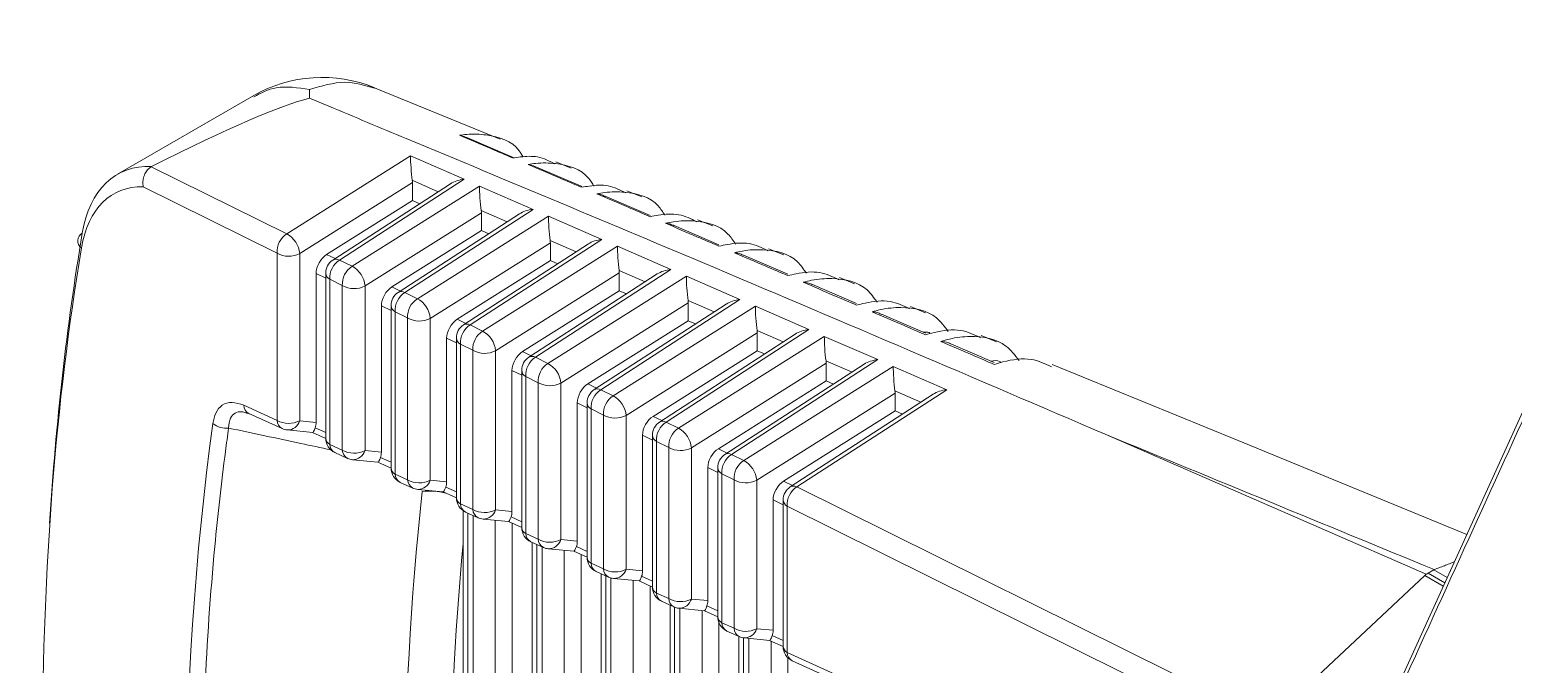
# Model space of a CAD drawing. Extents: x 2 to 136, y 1 to 99.
# Drawn here: x 96.479 to 97.422, y 84.99 to 85.393 of the extents above; entities that cross this region are included whole.
import ezdxf

# ---------------------------------------------------------------- set-up
doc = ezdxf.new("R2010")
doc.units = 0
doc.header["$MEASUREMENT"] = 0
doc.linetypes.add('SLD-Solid', pattern=[0])
doc.layers.add('OBJECT', color=7, linetype='CONTINUOUS')

msp = doc.modelspace()

# ---------------------------------------------------------------- linework, layer by layer
at = {"layer": 'OBJECT', "linetype": 'SLD-Solid', "lineweight": 15}
for p, q in [((96.77771, 85.32354), (96.69355, 85.35787)), ((96.62101, 85.35119), (96.53435, 85.30116)), ((96.78554, 85.31214), (96.75653, 85.32451)), ((96.64206, 85.26329), (96.72077, 85.3128)), ((96.72077, 85.3128), (96.75477, 85.29799)), ((96.64206, 85.26329), (96.55587, 85.30598)), ((96.82929, 85.29359), (96.80048, 85.30589)), ((96.82278, 85.30515), (96.81309, 85.3091)), ((96.5508, 85.29318), (96.63585, 85.25105)), ((96.72194, 85.29585), (96.6503, 85.25079)), ((96.74611, 85.29512), (96.67136, 85.2467)), ((96.75477, 85.29799), (96.67556, 85.24669)), ((96.68356, 85.24272), (96.76461, 85.2937)), ((96.73839, 85.29012), (96.72184, 85.29733)), ((96.72194, 85.28452), (96.72194, 85.29585)), ((96.76461, 85.2937), (96.79861, 85.2789)), ((96.72194, 85.28452), (96.66741, 85.25023)), ((96.72661, 85.28249), (96.72194, 85.28452)), ((96.87303, 85.275), (96.84443, 85.28723)), ((96.86784, 85.28676), (96.85818, 85.2907)), ((96.76578, 85.27676), (96.6918, 85.23023)), ((96.78995, 85.27603), (96.7129, 85.22612)), ((96.79861, 85.2789), (96.71711, 85.22611)), ((96.72507, 85.22216), (96.80846, 85.27461)), ((96.78223, 85.27103), (96.76568, 85.27824)), ((96.76578, 85.26543), (96.76578, 85.27676)), ((96.80846, 85.27461), (96.84245, 85.25981)), ((96.91291, 85.26837), (96.90327, 85.27231)), ((96.76578, 85.26543), (96.70892, 85.22967)), ((96.77045, 85.2634), (96.76578, 85.26543)), ((96.91678, 85.25638), (96.88838, 85.26855)), ((96.80962, 85.25767), (96.73331, 85.20967)), ((96.83379, 85.25694), (96.75445, 85.20555)), ((96.84245, 85.25981), (96.75865, 85.20553)), ((96.76658, 85.2016), (96.8523, 85.25552)), ((96.82607, 85.25194), (96.80952, 85.25915)), ((96.80962, 85.24634), (96.80962, 85.25767)), ((96.8523, 85.25552), (96.88629, 85.24071)), ((96.95799, 85.24998), (96.94837, 85.25391)), ((96.63585, 85.14486), (96.63585, 85.25105)), ((96.6503, 85.25079), (96.6503, 85.14461)), ((96.66741, 85.25023), (96.67273, 85.24759)), ((96.67556, 85.24669), (96.68356, 85.24272)), ((96.80962, 85.24634), (96.75043, 85.20911)), ((96.81429, 85.24431), (96.80962, 85.24634)), ((96.96054, 85.23773), (96.93233, 85.24983)), ((96.66069, 85.23824), (96.66069, 85.1436)), ((96.66679, 85.23522), (96.66069, 85.23824)), ((96.66679, 85.23831), (96.66679, 85.1335)), ((96.67736, 85.23049), (96.66936, 85.23445)), ((96.66936, 85.23445), (96.66936, 85.12963)), ((96.85346, 85.23858), (96.77482, 85.18911)), ((96.87763, 85.23784), (96.79599, 85.18497)), ((96.88629, 85.24071), (96.8002, 85.18495)), ((96.80808, 85.18104), (96.89614, 85.23643)), ((96.86991, 85.23284), (96.85336, 85.24005)), ((96.85346, 85.22725), (96.85346, 85.23858)), ((96.89614, 85.23643), (96.93013, 85.22162)), ((97.00306, 85.23159), (96.99346, 85.23551)), ((96.67736, 85.126), (96.67736, 85.23049)), ((96.6918, 85.23023), (96.6918, 85.12574)), ((96.70892, 85.22967), (96.71427, 85.22701)), ((96.71711, 85.22611), (96.72507, 85.22216)), ((96.85346, 85.22725), (96.79193, 85.18854)), ((96.85813, 85.22521), (96.85346, 85.22725)), ((97.00429, 85.21904), (96.97627, 85.23108)), ((96.7022, 85.21768), (96.7022, 85.12473)), ((96.70834, 85.21464), (96.7022, 85.21768)), ((96.70834, 85.21773), (96.70834, 85.11461)), ((96.89731, 85.21948), (96.81632, 85.16855)), ((96.92147, 85.21875), (96.83754, 85.16439)), ((96.93013, 85.22162), (96.84174, 85.16437)), ((96.84959, 85.16048), (96.93998, 85.21733)), ((96.91375, 85.21375), (96.8972, 85.22096)), ((96.89731, 85.20815), (96.89731, 85.21948)), ((96.93998, 85.21733), (96.97397, 85.20253)), ((97.04813, 85.21321), (97.03855, 85.21712)), ((96.71887, 85.20993), (96.7109, 85.21387)), ((96.7109, 85.21387), (96.7109, 85.11075)), ((96.71887, 85.10713), (96.71887, 85.20993)), ((96.73331, 85.20967), (96.73331, 85.10688)), ((96.75043, 85.20911), (96.75582, 85.20643)), ((96.89731, 85.20815), (96.83344, 85.16798)), ((96.90197, 85.20612), (96.89731, 85.20815)), ((97.04805, 85.20033), (97.02022, 85.21229)), ((96.7437, 85.19712), (96.7437, 85.10586)), ((96.74988, 85.19406), (96.7437, 85.19712)), ((96.74988, 85.19715), (96.74988, 85.09573)), ((96.75865, 85.20553), (96.76658, 85.2016)), ((96.94115, 85.20039), (96.85783, 85.14799)), ((96.96531, 85.19966), (96.87908, 85.14381)), ((96.97397, 85.20253), (96.88329, 85.14379)), ((96.8911, 85.13992), (96.98382, 85.19824)), ((96.95759, 85.19466), (96.94104, 85.20187)), ((96.94115, 85.18906), (96.94115, 85.20039)), ((96.98382, 85.19824), (97.01781, 85.18344)), ((97.0932, 85.19482), (97.08363, 85.19872)), ((96.76037, 85.18937), (96.75245, 85.19329)), ((96.75245, 85.19329), (96.75245, 85.09187)), ((96.76037, 85.08827), (96.76037, 85.18937)), ((96.77482, 85.18911), (96.77482, 85.08801)), ((96.79193, 85.18854), (96.79736, 85.18585)), ((96.94115, 85.18906), (96.87494, 85.14742)), ((96.94581, 85.18703), (96.94115, 85.18906)), ((97.09181, 85.18158), (97.06416, 85.19349)), ((96.8002, 85.18495), (96.80808, 85.18104)), ((96.98499, 85.1813), (96.89934, 85.12743)), ((97.00915, 85.18057), (96.92063, 85.12323)), ((97.01781, 85.18344), (96.92483, 85.12321)), ((96.9326, 85.11936), (97.02766, 85.17915)), ((97.00143, 85.17557), (96.98488, 85.18278)), ((96.98499, 85.16997), (96.98499, 85.1813)), ((97.02766, 85.17915), (97.06165, 85.16434)), ((96.78521, 85.17656), (96.78521, 85.087)), ((96.79143, 85.17348), (96.78521, 85.17656)), ((96.79143, 85.17657), (96.79143, 85.07685)), ((96.80188, 85.1688), (96.79399, 85.17271)), ((96.79399, 85.17271), (96.79399, 85.07299)), ((96.80188, 85.0694), (96.80188, 85.1688)), ((96.81632, 85.16855), (96.81632, 85.06915)), ((96.98499, 85.16997), (96.91645, 85.12686)), ((96.98965, 85.16794), (96.98499, 85.16997)), ((96.83344, 85.16798), (96.83891, 85.16527)), ((96.84174, 85.16437), (96.84959, 85.16048)), ((97.02883, 85.16221), (96.94084, 85.10687)), ((97.05299, 85.16147), (96.96217, 85.10265)), ((97.06165, 85.16434), (96.96638, 85.10263)), ((97.04527, 85.15647), (97.02872, 85.16368)), ((97.02883, 85.15088), (97.02883, 85.16221)), ((96.63585, 85.14486), (96.61469, 85.15448)), ((96.82672, 85.156), (96.82672, 85.06813)), ((96.83297, 85.1529), (96.82672, 85.156)), ((96.83297, 85.15599), (96.83297, 85.05796)), ((96.84339, 85.14824), (96.83554, 85.15213)), ((96.83554, 85.15213), (96.83554, 85.0541)), ((97.02883, 85.15088), (96.95796, 85.1063)), ((97.03349, 85.14884), (97.02883, 85.15088)), ((96.61798, 85.14924), (96.63915, 85.13962)), ((96.6503, 85.14461), (96.66069, 85.1436)), ((96.66015, 85.1402), (96.66679, 85.13718)), ((96.84339, 85.05054), (96.84339, 85.14824)), ((96.85783, 85.14799), (96.85783, 85.05028)), ((96.87494, 85.14742), (96.88045, 85.14469)), ((96.88329, 85.14379), (96.8911, 85.13992)), ((96.64232, 85.13877), (96.65853, 85.13719)), ((96.65851, 85.1372), (96.66679, 85.13343)), ((96.86822, 85.13544), (96.86822, 85.04927)), ((96.87452, 85.13232), (96.86822, 85.13544)), ((96.87452, 85.13541), (96.87452, 85.03908)), ((96.88489, 85.12768), (96.87708, 85.13155)), ((96.87708, 85.13155), (96.87708, 85.03522)), ((97.16246, 85.13603), (97.3665, 85.04716)), ((96.66936, 85.12963), (96.67736, 85.126)), ((96.67266, 85.12439), (96.68066, 85.12076)), ((96.6918, 85.12574), (96.7022, 85.12473)), ((96.70165, 85.12133), (96.70834, 85.11829)), ((96.88489, 85.03167), (96.88489, 85.12768)), ((96.89934, 85.12743), (96.89934, 85.03142)), ((96.91645, 85.12686), (96.922, 85.12411)), ((96.92483, 85.12321), (96.9326, 85.11936)), ((96.68382, 85.11991), (96.70004, 85.11833)), ((96.70002, 85.11833), (96.70834, 85.11455)), ((96.90973, 85.11488), (96.90973, 85.0304)), ((96.91606, 85.11174), (96.90973, 85.11488)), ((96.91606, 85.11483), (96.91606, 85.0202)), ((96.7109, 85.11075), (96.71887, 85.10713)), ((96.7142, 85.10551), (96.72216, 85.10189)), ((96.73331, 85.10688), (96.7437, 85.10586)), ((96.74316, 85.10247), (96.74988, 85.09941)), ((96.9264, 85.10712), (96.91863, 85.11097)), ((96.91863, 85.11097), (96.91863, 85.01634)), ((96.9264, 85.01281), (96.9264, 85.10712)), ((96.94084, 85.10687), (96.94084, 85.01255)), ((96.95796, 85.1063), (96.96354, 85.10354)), ((97.24, 84.96709), (96.96638, 85.10263)), ((96.72533, 85.10104), (96.74154, 85.09946)), ((96.74153, 85.09946), (96.74988, 85.09567)), ((96.95124, 85.09432), (96.95124, 85.01154)), ((96.95761, 85.09116), (96.95124, 85.09432)), ((96.95761, 85.09425), (96.95761, 85.00132)), ((96.75245, 85.09187), (96.76037, 85.08827)), ((96.7542, 85.0875), (96.7542, 84.62832)), ((96.75575, 85.08663), (96.76367, 85.08303)), ((96.75713, 85.086), (96.75713, 84.62164)), ((96.76048, 84.61923), (96.76048, 85.08448)), ((96.77482, 85.08801), (96.78521, 85.087)), ((96.78467, 85.0836), (96.79143, 85.08053)), ((96.96017, 85.09039), (97.23397, 84.95476)), ((96.96017, 85.09039), (96.96017, 84.99746)), ((96.76684, 85.08218), (96.78305, 85.0806)), ((96.77456, 85.08142), (96.77456, 84.62555)), ((96.78303, 85.0806), (96.79143, 85.07678)), ((96.78532, 84.66438), (96.78532, 85.07956)), ((96.79399, 85.07299), (96.80188, 85.0694)), ((96.79729, 85.06774), (96.80518, 85.06416)), ((96.79804, 85.0674), (96.79804, 84.5968)), ((96.80097, 85.06607), (96.80097, 84.59011)), ((96.81632, 85.06915), (96.82672, 85.06813)), ((96.82617, 85.06474), (96.83297, 85.06164)), ((96.80432, 84.58771), (96.80432, 85.06455)), ((96.80834, 85.06331), (96.82456, 85.06173)), ((96.8184, 85.06233), (96.8184, 84.59403)), ((96.82454, 85.06173), (96.83297, 85.0579)), ((96.82916, 84.63285), (96.82916, 85.05963)), ((96.83554, 85.0541), (96.84339, 85.05054)), ((96.83884, 85.04886), (96.84668, 85.04529)), ((96.84188, 85.04748), (96.84188, 84.56527)), ((96.84481, 85.04615), (96.84481, 84.55859)), ((96.85783, 85.05028), (96.86822, 85.04927)), ((96.86768, 85.04587), (96.87452, 85.04276)), ((97.26811, 84.95505), (97.36569, 85.04632)), ((97.36569, 85.04632), (97.37736, 85.03959)), ((97.36767, 85.04778), (97.37135, 85.0499)), ((97.3783, 85.04164), (97.36767, 85.04778)), ((97.37135, 85.0499), (97.37163, 85.05007)), ((97.37135, 85.0499), (97.37983, 85.045)), ((96.84816, 84.55618), (96.84816, 85.04476)), ((96.84985, 85.04445), (96.86606, 85.04287)), ((96.86224, 85.04324), (96.86224, 84.5625)), ((96.86604, 85.04287), (96.87452, 85.03902)), ((96.873, 84.60133), (96.873, 85.03971)), ((96.87708, 85.03522), (96.88489, 85.03167)), ((96.88038, 85.02998), (96.88819, 85.02643)), ((96.88572, 85.02755), (96.88572, 84.53375)), ((96.89934, 85.03142), (96.90973, 85.0304)), ((96.90919, 85.027), (96.91606, 85.02388)), ((96.88865, 85.02623), (96.88865, 84.52706)), ((96.89136, 85.02558), (96.90757, 85.024)), ((96.892, 84.52466), (96.892, 85.02552)), ((96.90608, 85.02415), (96.90608, 84.53098)), ((96.90755, 85.024), (96.91606, 85.02013)), ((96.91684, 84.5698), (96.91684, 85.01633)), ((96.91863, 85.01634), (96.9264, 85.01281)), ((96.92193, 85.0111), (96.9297, 85.00756)), ((96.94084, 85.01255), (96.95124, 85.01154)), ((96.95069, 85.00814), (96.95761, 85.005)), ((96.92956, 85.00763), (96.92956, 84.50222)), ((96.93249, 85.00676), (96.93249, 84.49554)), ((96.93286, 85.00671), (96.94908, 85.00514)), ((96.93584, 84.49313), (96.93584, 85.00642)), ((96.94906, 85.00514), (96.95761, 85.00125)), ((96.94992, 85.00475), (96.94992, 84.49946)), ((97.00921, 84.97517), (96.96017, 84.99746)), ((96.96068, 84.53828), (96.96068, 84.9941)), ((96.96347, 84.99221), (97.01251, 84.96992))]:
    msp.add_line(p, q, dxfattribs=at)
at = {"layer": 'OBJECT', "linetype": 'SLD-Solid', "lineweight": 15, "flags": 128}
for points in [[(97.45596, 85.21184), (97.34116, 84.96024), (97.09683, 84.42324)], [(97.3923, 85.07233), (97.24696, 85.13208), (97.12872, 85.18032)], [(96.61599, 85.14989), (96.61657, 85.1498), (96.61812, 85.14902)]]:
    msp.add_lwpolyline(points, dxfattribs=at)
at = {"layer": 'OBJECT', "linetype": 'SLD-Solid', "lineweight": 15}
for centre, radius, start, end in [((96.66453, 85.27435), 0.08831, 67.75347, 119.70556), ((96.51454, 85.25896), 0.00543, 117.55045, 236.57987), ((96.64944, 85.25185), 0.01361, 122.85681, 183.38222), ((96.63444, 85.2493), 0.01593, 5.38115, 61.42717), ((96.64331, 85.26435), 0.01525, 240.71997, 297.24676), ((96.67679, 85.23831), 0.01, 122.93169, 180), ((96.68295, 85.23525), 0.01361, 122.85589, 183.38369), ((96.67344, 85.24282), 0.00441, 61.31839, 118.2245), ((96.67158, 85.23871), 0.0048, 184.74166, 242.4728), ((96.69095, 85.23129), 0.01361, 122.85229, 183.38674), ((96.67595, 85.22874), 0.01593, 5.38145, 61.42687), ((96.68482, 85.24379), 0.01525, 240.72035, 297.24638), ((96.71834, 85.21773), 0.01, 122.93169, 180), ((96.72449, 85.21467), 0.01361, 122.85351, 183.38352), ((96.71499, 85.22224), 0.00441, 61.31238, 118.23868), ((96.71312, 85.21813), 0.0048, 184.73592, 242.47296), ((96.73245, 85.21073), 0.01361, 122.8526, 183.38443), ((96.71745, 85.20818), 0.01593, 5.38251, 61.42581), ((96.72633, 85.22323), 0.01525, 240.71941, 297.24639), ((96.75988, 85.19715), 0.01, 122.93169, 180), ((96.75467, 85.19755), 0.0048, 184.73929, 242.47516), ((96.76604, 85.19409), 0.01361, 122.85679, 183.38278), ((96.75653, 85.20166), 0.00441, 61.31521, 118.2342), ((96.77396, 85.19017), 0.01361, 122.85351, 183.38352), ((96.75896, 85.18761), 0.01593, 5.38304, 61.42528), ((96.76783, 85.20267), 0.01525, 240.72114, 297.24466), ((96.80143, 85.17657), 0.01, 122.93169, 180), ((96.80758, 85.17351), 0.01361, 122.85384, 183.38374), ((96.79808, 85.18108), 0.00441, 61.30906, 118.24035), ((96.81547, 85.16961), 0.01361, 122.8559, 183.38312), ((96.80047, 85.16705), 0.01593, 5.38115, 61.42717), ((96.79621, 85.17697), 0.0048, 184.74111, 242.47071), ((96.80934, 85.18211), 0.01525, 240.71997, 297.24676), ((96.84297, 85.15599), 0.01, 122.93169, 180), ((96.84913, 85.15293), 0.01361, 122.85745, 183.38158), ((96.83962, 85.1605), 0.00441, 61.31663, 118.23443), ((96.85697, 85.14905), 0.01361, 122.85351, 183.38352), ((96.84197, 85.14649), 0.01593, 5.38145, 61.42687), ((96.62079, 85.15466), 0.0061, 181.6742, 242.64392), ((96.83776, 85.15639), 0.0048, 184.74089, 242.47061), ((96.60358, 85.1538), 0.01387, 232.4664, 276.17276), ((96.64331, 85.15817), 0.01525, 240.71997, 297.24676), ((96.64218, 85.14518), 0.00634, 182.90656, 241.41377), ((96.64255, 85.14682), 0.00805, 268.31878, 344.04756), ((96.85085, 85.16155), 0.01525, 240.71941, 297.24639), ((96.88452, 85.13541), 0.01, 122.93169, 180), ((96.89067, 85.13236), 0.01361, 122.85349, 183.38408), ((96.88117, 85.13992), 0.00441, 61.30906, 118.24035), ((96.64329, 85.14872), 0.01, 245.55752, 264.43849), ((96.67679, 85.1335), 0.01, 180, 245.55752), ((96.67158, 85.13389), 0.0048, 184.74166, 242.4728), ((96.8793, 85.13581), 0.0048, 184.73668, 242.47515), ((96.89848, 85.12849), 0.01361, 122.8526, 183.38443), ((96.88348, 85.12593), 0.01593, 5.38251, 61.42581), ((96.67569, 85.12996), 0.00634, 182.90504, 241.41308), ((96.68482, 85.1393), 0.01525, 240.72035, 297.24638), ((96.68369, 85.12632), 0.00634, 182.90291, 241.41536), ((96.68386, 85.12823), 0.00832, 269.75956, 342.60677), ((96.89235, 85.14099), 0.01525, 240.72055, 297.24525), ((96.92606, 85.11483), 0.01, 122.93169, 180), ((96.93222, 85.11178), 0.01361, 122.85681, 183.38222), ((96.92271, 85.11934), 0.00441, 61.32649, 118.22456), ((96.68479, 85.12986), 0.01, 245.55752, 264.43849), ((96.71834, 85.11461), 0.01, 180, 245.55752), ((96.71312, 85.11501), 0.0048, 184.73592, 242.47296), ((96.92085, 85.11523), 0.0048, 184.74089, 242.47061), ((96.93999, 85.10793), 0.01361, 122.85681, 183.38222), ((96.92498, 85.10537), 0.01593, 5.38115, 61.42717), ((96.71723, 85.11107), 0.00634, 182.91188, 241.40845), ((96.72633, 85.12044), 0.01525, 240.71941, 297.24639), ((96.7252, 85.10745), 0.00634, 182.91188, 241.40845), ((96.72537, 85.10936), 0.00832, 269.75748, 342.60632), ((96.93386, 85.12043), 0.01525, 240.71938, 297.24734), ((96.96761, 85.09425), 0.01, 122.93169, 180), ((96.97376, 85.0912), 0.01361, 122.85135, 183.38532), ((96.96426, 85.09876), 0.00441, 61.30883, 118.23406), ((98.62609, 84.89309), 1.90913, 173.78748, 186.21252), ((96.7263, 85.11099), 0.01, 245.55752, 264.43849), ((96.73275, 85.05413), 0.04579, 76.85015, 95.74201), ((96.75988, 85.09573), 0.01, 180, 245.55752), ((96.75467, 85.09613), 0.0048, 184.73929, 242.47516), ((96.96239, 85.09465), 0.0048, 184.73668, 242.47515), ((96.75878, 85.09219), 0.00634, 182.90368, 241.41444), ((96.76783, 85.10157), 0.01525, 240.72114, 297.24466), ((96.7667, 85.08859), 0.00634, 182.90365, 241.41668), ((96.76687, 85.0905), 0.00832, 269.75913, 342.60466), ((96.76781, 85.09213), 0.01, 245.55752, 264.43849), ((96.80143, 85.07685), 0.01, 180, 245.55752), ((96.79621, 85.07724), 0.0048, 184.74111, 242.47071), ((98.63156, 84.89031), 1.88562, 174.63613, 185.36387), ((96.80032, 85.07331), 0.00634, 182.91188, 241.40845), ((96.80934, 85.08271), 0.01525, 240.71997, 297.24676), ((96.80821, 85.06972), 0.00634, 182.90656, 241.41377), ((96.80838, 85.07163), 0.00832, 269.75326, 342.61083), ((96.80931, 85.07326), 0.01, 245.55752, 264.43849), ((96.84297, 85.05796), 0.01, 180, 245.55752), ((96.83776, 85.05836), 0.0048, 184.74089, 242.47061), ((96.84187, 85.05442), 0.00634, 182.90365, 241.41668), ((96.85085, 85.06384), 0.01525, 240.71941, 297.24639), ((96.84971, 85.05086), 0.00634, 182.90897, 241.41137), ((96.84989, 85.05277), 0.00832, 269.75626, 342.60753), ((96.85082, 85.0544), 0.01, 245.55752, 264.43849), ((96.88452, 85.03908), 0.01, 180, 245.55752), ((96.8793, 85.03948), 0.0048, 184.73668, 242.47515), ((96.88341, 85.03554), 0.00634, 182.91327, 241.40485), ((96.89235, 85.04498), 0.01525, 240.72055, 297.24525), ((96.89122, 85.03199), 0.00634, 182.90911, 241.40886), ((96.89139, 85.0339), 0.00832, 269.75541, 342.60839), ((96.89233, 85.03553), 0.01, 245.55752, 264.43849), ((96.92606, 85.0202), 0.01, 180, 245.55752), ((96.92085, 85.0206), 0.0048, 184.74089, 242.47061), ((96.92496, 85.01666), 0.00634, 182.90083, 241.41951), ((96.93386, 85.02611), 0.01525, 240.71938, 297.24734), ((96.93273, 85.01313), 0.00634, 182.90365, 241.41668), ((96.9329, 85.01504), 0.00832, 269.75614, 342.6102), ((96.93383, 85.01667), 0.01, 245.55752, 264.43849), ((96.96761, 85.00132), 0.01, 180, 245.55752), ((96.96239, 85.00171), 0.0048, 184.73668, 242.47515), ((96.96627, 84.99763), 0.0061, 181.67499, 242.64314)]:
    msp.add_arc(centre, radius, start, end, dxfattribs=at)
for centre, major_axis, ratio, start_param, end_param in [((95.06164, 84.31242), (1.61042, 1.03656), 0.039919, 0.11575, 0.356864), ((96.722, 85.30442), (-0.00085, 0.01127), 0.079449, 0.72669, 2.245127), ((96.59144, 85.19555), (-0.05582, 0.1063), 0.548821, 5.972242, 6.908863), ((96.584, 85.19169), (-0.05084, 0.09763), 0.546171, 5.989112, 6.910646), ((96.71487, 85.29993), (-0.00499, 0.00867), 0.577651, 3.928719, 4.102619), ((96.756, 85.28961), (0.01405, 0.00116), 0.599576, 1.609114, 2.301123), ((96.76585, 85.28533), (-0.00085, 0.01127), 0.079449, 0.72669, 2.245127), ((96.75871, 85.28084), (-0.00499, 0.00867), 0.577651, 3.928719, 4.102619), ((96.79984, 85.27052), (0.01405, 0.00116), 0.599576, 1.609114, 2.301123), ((96.80969, 85.26623), (-0.00085, 0.01127), 0.079449, 0.72669, 2.245127), ((97.99455, 83.98087), (-1.04028, 1.99674), 0.546312, 0.627366, 0.735835), ((97.98711, 83.97701), (-1.0353, 1.98807), 0.546171, 0.62746, 0.990968), ((96.80255, 85.26175), (-0.00499, 0.00867), 0.577651, 3.928719, 4.102619), ((96.84368, 85.25143), (0.01405, 0.00116), 0.599576, 1.609114, 2.301123), ((96.85353, 85.24714), (-0.00085, 0.01127), 0.079449, 0.72669, 2.245127), ((96.66783, 85.24225), (0.00503, 0.00866), 0.585467, 0.839536, 2.351618), ((96.84639, 85.24266), (-0.00499, 0.00867), 0.577651, 3.928719, 4.102619), ((96.88752, 85.23234), (0.01405, 0.00116), 0.599576, 1.609114, 2.301123), ((96.89737, 85.22805), (-0.00085, 0.01127), 0.079449, 0.72669, 2.245127), ((96.70934, 85.22169), (0.00503, 0.00866), 0.585467, 0.839536, 2.351618), ((96.89023, 85.22356), (-0.00499, 0.00867), 0.577651, 3.928719, 4.102619), ((96.93136, 85.21324), (0.01405, 0.00116), 0.599576, 1.609114, 2.301123), ((96.94121, 85.20896), (-0.00085, 0.01127), 0.079449, 0.72669, 2.245127), ((96.75084, 85.20113), (0.00503, 0.00866), 0.585467, 0.839536, 2.351618), ((96.93407, 85.20447), (-0.00499, 0.00867), 0.577651, 3.928719, 4.102619), ((96.9752, 85.19415), (0.01405, 0.00116), 0.599576, 1.609114, 2.301123), ((96.98505, 85.18986), (-0.00085, 0.01127), 0.079449, 0.72669, 2.245127), ((96.79235, 85.18057), (0.00503, 0.00866), 0.585467, 0.839536, 2.351618), ((96.97792, 85.18538), (-0.00499, 0.00867), 0.577651, 3.928719, 4.102619), ((97.01904, 85.17506), (0.01405, 0.00116), 0.599576, 1.609114, 2.301123), ((97.02889, 85.17077), (-0.00085, 0.01127), 0.079449, 0.72669, 2.245127), ((96.83386, 85.16001), (0.00503, 0.00866), 0.585467, 0.839536, 2.351618), ((97.02176, 85.16628), (-0.00499, 0.00867), 0.577651, 3.928719, 4.102619), ((97.06288, 85.15597), (0.01405, 0.00116), 0.599576, 1.609114, 2.301123), ((98.03143, 83.94858), (-1.00355, 1.9254), 0.546183, 0.65427, 0.963299), ((96.66114, 85.14699), (0.00262, 0.00979), 0.106887, 3.123822, 3.974977), ((96.654, 85.14768), (-0.00385, 0.01007), 0.543423, 3.692597, 4.098858), ((96.87536, 85.13945), (0.00503, 0.00866), 0.585467, 0.839536, 2.351618), ((98.74955, 82.96779), (13.55466, -5.79644), 0.094066, 1.712751, 1.728263), ((96.70264, 85.12812), (0.00262, 0.00979), 0.106887, 3.123822, 3.974977), ((96.6955, 85.12882), (-0.00385, 0.01007), 0.543423, 3.692597, 4.098858), ((96.91687, 85.11889), (0.00503, 0.00866), 0.585467, 0.839536, 2.351618), ((96.74415, 85.10926), (0.00262, 0.00979), 0.106887, 3.123822, 3.974977), ((96.73701, 85.10995), (-0.00385, 0.01007), 0.543423, 3.692597, 4.098858), ((96.95838, 85.09833), (0.00503, 0.00866), 0.585467, 0.839536, 2.351618), ((96.78566, 85.09039), (0.00262, 0.00979), 0.106887, 3.123822, 3.974977), ((96.77852, 85.09109), (-0.00385, 0.01007), 0.543423, 3.692597, 4.098858), ((96.82716, 85.07153), (0.00262, 0.00979), 0.106887, 3.123822, 3.974977), ((96.82002, 85.07222), (-0.00385, 0.01007), 0.543423, 3.692597, 4.098858), ((96.86867, 85.05266), (0.00262, 0.00979), 0.106887, 3.123822, 3.974977), ((96.86153, 85.05336), (-0.00385, 0.01007), 0.543423, 3.692597, 4.098858), ((96.67612, 85.34902), (0.69197, -0.29935), 0.11077, 6.235019, 6.248108), ((96.6766, 85.34874), (0.69558, -0.29623), 0.103903, 6.192142, 6.205233), ((96.91018, 85.03379), (0.00262, 0.00979), 0.106887, 3.123822, 3.974977), ((96.90304, 85.03449), (-0.00385, 0.01007), 0.543423, 3.692597, 4.098858), ((96.95168, 85.01493), (0.00262, 0.00979), 0.106887, 3.123822, 3.974977), ((96.94454, 85.01562), (-0.00385, 0.01007), 0.543423, 3.692597, 4.098858)]:
    msp.add_ellipse(centre, major_axis=major_axis, ratio=ratio, start_param=start_param, end_param=end_param, dxfattribs=at)
for points, knots in [([(97.29317, 84.37574), (97.3062, 84.40399), (97.37944, 84.56278), (97.53579, 84.90133), (97.67873, 85.21134), (97.76155, 85.39095)], [0, 0, 0, 0, 0.083458, 0.469005, 1, 1, 1, 1]), ([(97.79099, 85.39299), (97.71297, 85.22396), (97.56098, 84.89468), (97.40865, 84.56507), (97.33452, 84.40466)], [0, 0, 0, 0, 0.513344, 1, 1, 1, 1]), ([(96.62106, 85.35039), (96.62561, 85.35278), (96.63581, 85.35813), (96.64909, 85.35612), (96.65646, 85.355)], [0, 0, 0, 0, 0.445445, 1, 1, 1, 1]), ([(96.65646, 85.355), (96.66407, 85.35727), (96.67883, 85.36166), (96.6917, 85.35772), (96.69793, 85.35581)], [0, 0, 0, 0, 0.516126, 1, 1, 1, 1]), ([(96.6565, 85.34947), (96.6606, 85.34777), (96.68108, 85.33926), (96.76706, 85.30348), (96.93237, 85.23452), (97.07981, 85.17141), (97.16246, 85.13603)], [0, 0, 0, 0, 0.024148, 0.120739, 0.507103, 1, 1, 1, 1]), ([(96.75177, 85.32593), (96.75334, 85.32616), (96.75931, 85.32703), (96.77308, 85.32618), (96.78644, 85.32221), (96.79159, 85.31353), (96.7924, 85.31218)], [0, 0, 0, 0, 0.095579, 0.363592, 0.900436, 1, 1, 1, 1]), ([(96.75177, 85.32593), (96.75181, 85.32593), (96.75231, 85.32586), (96.75397, 85.3256), (96.75544, 85.32492), (96.7565, 85.32443)], [0, 0, 0, 0, 0.02605, 0.300975, 1, 1, 1, 1]), ([(96.78567, 85.31151), (96.78101, 85.3135), (96.76971, 85.31831), (96.75841, 85.32311), (96.75177, 85.32593)], [0, 0, 0, 0, 0.412318, 1, 1, 1, 1]), ([(96.78553, 85.31212), (96.78559, 85.31213), (96.78568, 85.31216), (96.78567, 85.31167), (96.78567, 85.31153), (96.78567, 85.31151)], [0, 0, 0, 0, 0.728288, 0.976187, 1, 1, 1, 1]), ([(96.81252, 85.30771), (96.80901, 85.30956), (96.80251, 85.31298), (96.79273, 85.31256), (96.78729, 85.31175), (96.78567, 85.31151)], [0, 0, 0, 0, 0.452485, 0.837194, 1, 1, 1, 1]), ([(96.55587, 85.30598), (96.55508, 85.30539), (96.5535, 85.30422), (96.55173, 85.30141), (96.55065, 85.29818), (96.55047, 85.2954), (96.55068, 85.29378), (96.55079, 85.29324), (96.5508, 85.29318)], [0, 0, 0, 0, 0.219277, 0.438503, 0.659241, 0.882982, 0.985818, 1, 1, 1, 1]), ([(96.79549, 85.30733), (96.7971, 85.30761), (96.80314, 85.30863), (96.81707, 85.30813), (96.83087, 85.30427), (96.83635, 85.29539), (96.83738, 85.29372)], [0, 0, 0, 0, 0.094758, 0.355723, 0.878339, 1, 1, 1, 1]), ([(96.79549, 85.30733), (96.79553, 85.30733), (96.79615, 85.30725), (96.7979, 85.307), (96.79944, 85.30628), (96.80045, 85.3058)], [0, 0, 0, 0, 0.024891, 0.35821, 1, 1, 1, 1]), ([(96.8294, 85.29289), (96.82473, 85.29488), (96.81343, 85.29969), (96.80213, 85.30451), (96.79549, 85.30733)], [0, 0, 0, 0, 0.412358, 1, 1, 1, 1]), ([(96.82928, 85.29356), (96.82933, 85.29358), (96.82941, 85.29361), (96.8294, 85.29309), (96.8294, 85.2929), (96.8294, 85.29289)], [0, 0, 0, 0, 0.665887, 0.977075, 1, 1, 1, 1]), ([(96.85763, 85.28935), (96.85404, 85.29121), (96.84719, 85.29477), (96.8369, 85.29417), (96.83105, 85.29317), (96.8294, 85.29289)], [0, 0, 0, 0, 0.440729, 0.841529, 1, 1, 1, 1]), ([(96.83921, 85.2887), (96.84086, 85.28901), (96.84696, 85.29018), (96.86105, 85.29005), (96.8753, 85.28631), (96.88111, 85.27724), (96.88239, 85.27525)], [0, 0, 0, 0, 0.09397, 0.348262, 0.857414, 1, 1, 1, 1]), ([(96.83921, 85.2887), (96.83926, 85.2887), (96.84, 85.28861), (96.84183, 85.28836), (96.84343, 85.2876), (96.8444, 85.28714)], [0, 0, 0, 0, 0.023856, 0.410189, 1, 1, 1, 1]), ([(96.87312, 85.27423), (96.86846, 85.27622), (96.85716, 85.28104), (96.84586, 85.28587), (96.83921, 85.2887)], [0, 0, 0, 0, 0.412395, 1, 1, 1, 1]), ([(96.90274, 85.27098), (96.89907, 85.27286), (96.89186, 85.27653), (96.88106, 85.27575), (96.87482, 85.27455), (96.87312, 85.27423)], [0, 0, 0, 0, 0.430507, 0.845455, 1, 1, 1, 1]), ([(96.88294, 85.27003), (96.88462, 85.27039), (96.89079, 85.2717), (96.90503, 85.27191), (96.91972, 85.26831), (96.92588, 85.25906), (96.9274, 85.25678)], [0, 0, 0, 0, 0.093216, 0.341179, 0.837566, 1, 1, 1, 1]), ([(96.88294, 85.27003), (96.88298, 85.27003), (96.88385, 85.26994), (96.88575, 85.26969), (96.88742, 85.26889), (96.88834, 85.26845)], [0, 0, 0, 0, 0.022935, 0.457641, 1, 1, 1, 1]), ([(96.91685, 85.25553), (96.91219, 85.25752), (96.90088, 85.26236), (96.88958, 85.26719), (96.88294, 85.27003)], [0, 0, 0, 0, 0.41243, 1, 1, 1, 1]), ([(96.94784, 85.2526), (96.94409, 85.25449), (96.93652, 85.25828), (96.92522, 85.25731), (96.91858, 85.2559), (96.91685, 85.25553)], [0, 0, 0, 0, 0.421623, 0.849027, 1, 1, 1, 1]), ([(96.92667, 85.25132), (96.92839, 85.25173), (96.93461, 85.25318), (96.94899, 85.25374), (96.96414, 85.25029), (96.97066, 85.24088), (96.97243, 85.23831)], [0, 0, 0, 0, 0.092489, 0.334446, 0.818717, 1, 1, 1, 1]), ([(96.92667, 85.25132), (96.92671, 85.25132), (96.9277, 85.25124), (96.92968, 85.25099), (96.93141, 85.25015), (96.93229, 85.24973)], [0, 0, 0, 0, 0.02206, 0.501112, 1, 1, 1, 1]), ([(96.96058, 85.2368), (96.95592, 85.2388), (96.94461, 85.24364), (96.93331, 85.24848), (96.92667, 85.25132)], [0, 0, 0, 0, 0.412461, 1, 1, 1, 1]), ([(96.99294, 85.23421), (96.98909, 85.23611), (96.98118, 85.24002), (96.96937, 85.23884), (96.96235, 85.23721), (96.96058, 85.2368)], [0, 0, 0, 0, 0.413905, 0.85229, 1, 1, 1, 1]), ([(96.9704, 85.23259), (96.97216, 85.23303), (96.97843, 85.23462), (96.99295, 85.23552), (97.00856, 85.23224), (97.01544, 85.22267), (97.01748, 85.21984)], [0, 0, 0, 0, 0.091792, 0.328036, 0.800791, 1, 1, 1, 1]), ([(96.9704, 85.23259), (96.97044, 85.23258), (96.97155, 85.2325), (96.97361, 85.23225), (96.9754, 85.23138), (96.97623, 85.23098)], [0, 0, 0, 0, 0.021314, 0.541088, 1, 1, 1, 1]), ([(97.00431, 85.21803), (96.99965, 85.22004), (96.98834, 85.22489), (96.97704, 85.22974), (96.9704, 85.23259)], [0, 0, 0, 0, 0.412499, 1, 1, 1, 1]), ([(97.03803, 85.2158), (97.03409, 85.21772), (97.02582, 85.22174), (97.01352, 85.22036), (97.00612, 85.21849), (97.00431, 85.21803)], [0, 0, 0, 0, 0.407204, 0.855288, 1, 1, 1, 1]), ([(97.01413, 85.21382), (97.01592, 85.21431), (97.02225, 85.21604), (97.03691, 85.21726), (97.05298, 85.21416), (97.06023, 85.20446), (97.06254, 85.20137)], [0, 0, 0, 0, 0.091121, 0.321928, 0.783727, 1, 1, 1, 1]), ([(97.01413, 85.21382), (97.01417, 85.21381), (97.0157, 85.21371), (97.01788, 85.21347), (97.01968, 85.2125), (97.02019, 85.21222)], [0, 0, 0, 0, 0.020587, 0.722202, 1, 1, 1, 1]), ([(97.04804, 85.19924), (97.04338, 85.20125), (97.03208, 85.20611), (97.02077, 85.21096), (97.01413, 85.21382)], [0, 0, 0, 0, 0.412524, 1, 1, 1, 1]), ([(97.05117, 85.20005), (97.05094, 85.20025), (97.04985, 85.20117), (97.04821, 85.20097), (97.04691, 85.20081)], [0, 0, 0, 0, 0.208961, 1, 1, 1, 1]), ([(97.08311, 85.19738), (97.07908, 85.19932), (97.07046, 85.20345), (97.05765, 85.20185), (97.04989, 85.19974), (97.04804, 85.19924)], [0, 0, 0, 0, 0.401412, 0.858051, 1, 1, 1, 1]), ([(97.05786, 85.19502), (97.05969, 85.19555), (97.06607, 85.19742), (97.08085, 85.19897), (97.09739, 85.19606), (97.10502, 85.18624), (97.10761, 85.18289)], [0, 0, 0, 0, 0.090474, 0.3161, 0.767462, 1, 1, 1, 1]), ([(97.05786, 85.19502), (97.05791, 85.19502), (97.05954, 85.19492), (97.0618, 85.19469), (97.06365, 85.19368), (97.06413, 85.19342)], [0, 0, 0, 0, 0.019953, 0.747756, 1, 1, 1, 1]), ([(97.09178, 85.18042), (97.08711, 85.18243), (97.07581, 85.1873), (97.0645, 85.19216), (97.05786, 85.19502)], [0, 0, 0, 0, 0.412558, 1, 1, 1, 1]), ([(97.09611, 85.18163), (97.09584, 85.18185), (97.09418, 85.1832), (97.09168, 85.18284), (97.08959, 85.18254)], [0, 0, 0, 0, 0.16425, 1, 1, 1, 1]), ([(97.12819, 85.17895), (97.12406, 85.1809), (97.1151, 85.18514), (97.10179, 85.18333), (97.09366, 85.18097), (97.09178, 85.18042)], [0, 0, 0, 0, 0.396421, 0.86061, 1, 1, 1, 1]), ([(96.61469, 85.15448), (96.61214, 85.15535), (96.60703, 85.1571), (96.60082, 85.15506), (96.59669, 85.1501), (96.59562, 85.14513), (96.59512, 85.14279)], [0, 0, 0, 0, 0.261879, 0.524405, 0.776416, 1, 1, 1, 1]), ([(96.60507, 85.14), (96.60529, 85.14231), (96.60568, 85.14642), (96.60899, 85.14973), (96.61252, 85.15078), (96.61514, 85.14997), (96.61594, 85.14973)], [0, 0, 0, 0, 0.345409, 0.613679, 0.882374, 1, 1, 1, 1]), ([(96.60507, 85.14), (96.6044, 85.13505), (96.60102, 85.11031), (96.59166, 85.0262), (96.58757, 84.9379), (96.58794, 84.84684), (96.58976, 84.75482), (96.59853, 84.66439), (96.60507, 84.59702)], [0, 0, 0, 0, 0.029967, 0.149857, 0.5, 0.529968, 0.649857, 1, 1, 1, 1]), ([(96.60507, 85.14), (96.62036, 85.13675), (96.64201, 85.13216), (96.66372, 85.12752), (96.67009, 85.12616)], [0, 0, 0, 0, 0.706405, 1, 1, 1, 1])]:
    msp.add_open_spline(points, degree=3, knots=knots, dxfattribs=at)
for points in [[(96.65646, 85.355), (96.6565, 85.34947)], [(96.55587, 85.30598), (96.55614, 85.30613)], [(97.4613, 85.21838), (97.09968, 84.42488)], [(96.61594, 85.14973), (96.61753, 85.14932)], [(97.37163, 85.05007), (97.38444, 85.05511)]]:
    msp.add_open_spline(points, degree=1, dxfattribs=at)

doc.saveas('drawing.dxf')
